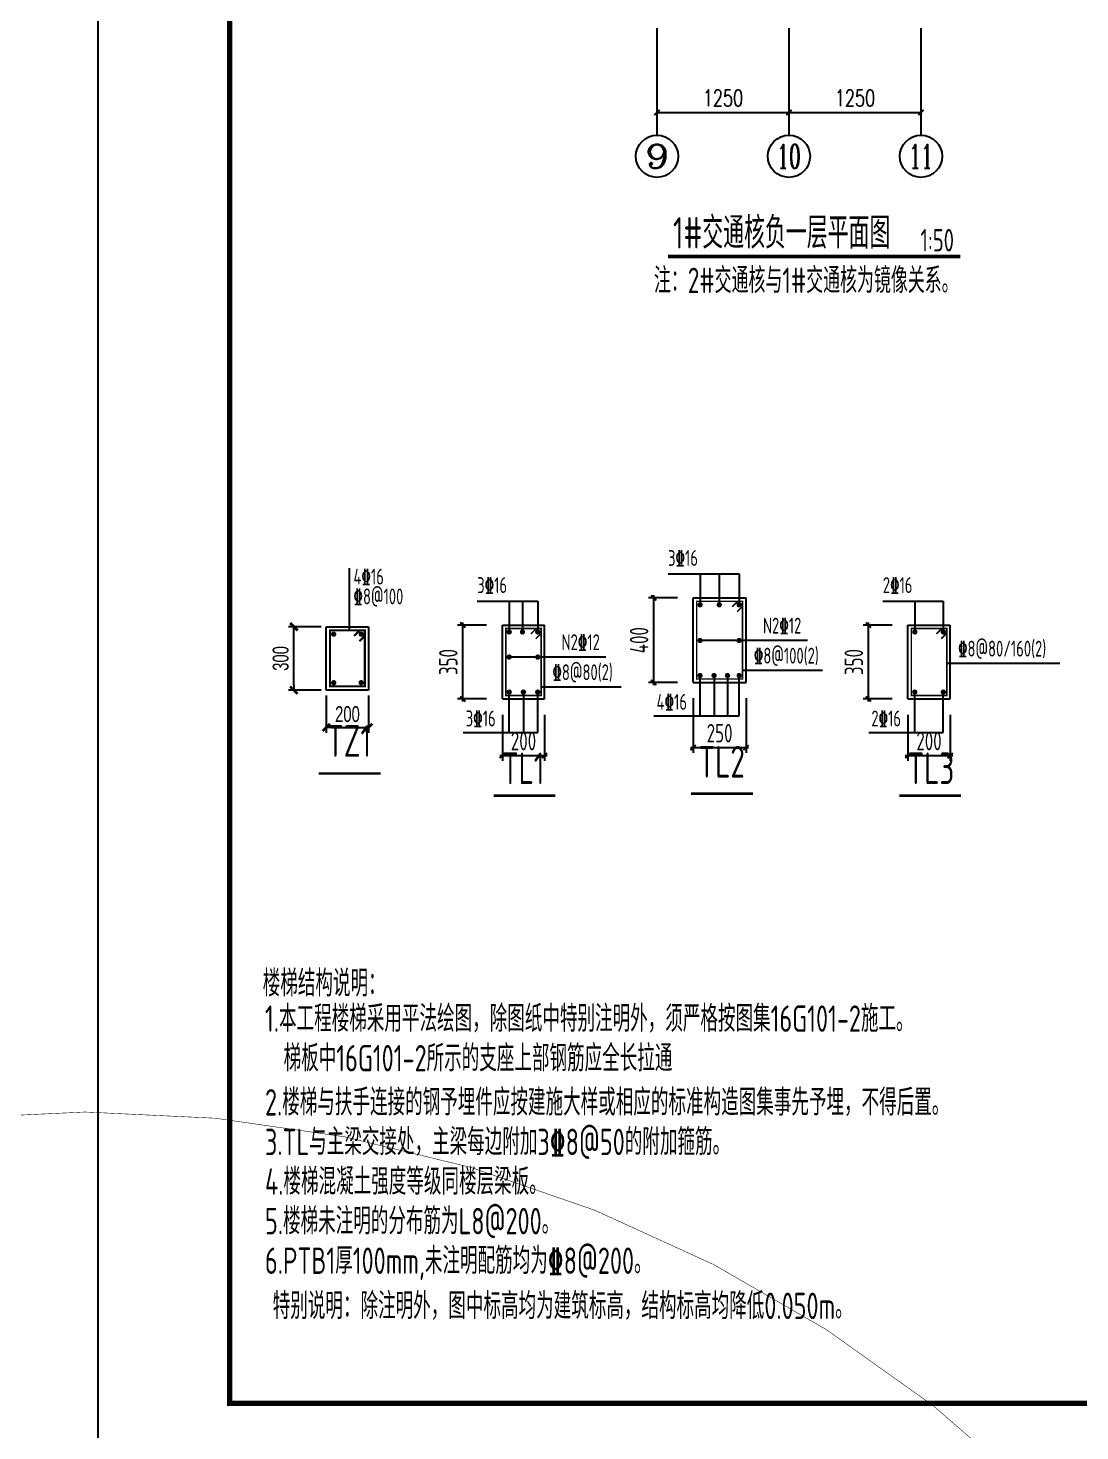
# Model space of a CAD drawing. Extents: x -1712635 to -854203, y -534641 to -21985.
# Drawn here: x -1029947 to -1019987, y -90455 to -77169 of the extents above; entities that cross this region are included whole.
import ezdxf
from ezdxf.enums import TextEntityAlignment as Align

# ---------------------------------------------------------------- set-up
doc = ezdxf.new("R2010")
doc.units = 0
doc.header["$LTSCALE"] = 1000
doc.layers.get('0').update_dxf_attribs({"linetype": 'CONTINUOUS'})
doc.layers.get('Defpoints').update_dxf_attribs({"linetype": 'CONTINUOUS'})
for name, color, linetype in [('-TK', 7, 'CONTINUOUS'), ('A-AXIS_TEXT', 7, 'CONTINUOUS'), ('AXIS', 3, 'CONTINUOUS'), ('DIM', 2, 'CONTINUOUS'), ('DIM_SYMB', 3, 'CONTINUOUS'), ('FSK_DIM', 3, 'CONTINUOUS'), ('NUM', 7, 'CONTINUOUS'), ('PUB_DIM', 3, 'CONTINUOUS'), ('PUB_TEXT', 2, 'CONTINUOUS'), ('REIN', 6, 'CONTINUOUS'), ('S-X详图填充', 252, 'CONTINUOUS'), ('Sbeam-s', 3, 'CONTINUOUS'), ('TEXT', 2, 'CONTINUOUS'), ('THIN', 7, 'CONTINUOUS'), ('大样详图_文字', 60, 'CONTINUOUS')]:
    doc.layers.add(name, color=color, linetype=linetype)
doc.layers.add('AXIS_TEXT', color=7, linetype='CONTINUOUS', lineweight=20)
doc.styles.add('_TCH_AXIS', font='COMPLEX', dxfattribs={"bigfont": 'GBCBIG'})
doc.styles.add('_TCH_DIM_T3', font='SIMPLEX', dxfattribs={"width": 0.705882, "bigfont": 'GBCBIG'})
doc.styles.add('BW_Dim', font='Bweng.shx', dxfattribs={"width": 0.7, "bigfont": 'hztxt.shx'})
doc.styles.add('COMPLEX', font='COMPLEX')
doc.styles.add('TSSD_DIMENSION', font='Tssdeng.shx', dxfattribs={"width": 0.7, "bigfont": 'tssdchn.shx'})
doc.styles.add('TSSD_Norm', font='Tssdeng.shx', dxfattribs={"bigfont": 'tssdchn.shx'})
doc.styles.add('TSSD_REIN', font='tssdeng.shx', dxfattribs={"width": 0.7, "height": 300, "bigfont": 'tssdchn.shx'})
doc.dimstyles.new('_TCH_ARCH&&50', dxfattribs={"dimtxt": 157.5, "dimasz": 50, "dimexe": 125, "dimexo": 150, "dimgap": 58.75, "dimtad": 1, "dimdec": 0, "dimzin": 0, "dimdsep": 46, "dimtxsty": '_TCH_DIM_T3', "dimblk": 'ARCHTICK', "dimcen": 0.09, "dimclrt": 7, "dimazin": 0, "dimtfac": 1, "dimtdec": 0, "dimtix": 1, "dimtmove": 2, "dimatfit": 3, "dimldrblk": 'ARCHTICK', "dimfxl": 0, "dimtolj": 1, "dimtzin": 0, "dimarcsym": 0})
doc.dimstyles.new('Cyz_25_50', dxfattribs={"dimtxt": 150, "dimasz": 50, "dimexe": 50, "dimexo": 50, "dimgap": 50, "dimtad": 1, "dimdec": 0, "dimlfac": 0.5, "dimzin": 0, "dimdsep": 46, "dimtxsty": 'BW_Dim', "dimblk": '_bwk', "dimcen": 0, "dimclrt": 7, "dimadec": 0, "dimazin": 0, "dimtfac": 1, "dimtdec": 0, "dimtix": 1, "dimtmove": 2, "dimatfit": 0, "dimfxl": 0, "dimtolj": 1, "dimtzin": 0, "dimarcsym": 0})
doc.dimstyles.new('TSSD_50_50', dxfattribs={"dimtxt": 175, "dimasz": 50, "dimexe": 50, "dimexo": 150, "dimgap": 50, "dimtad": 1, "dimdec": 0, "dimzin": 0, "dimdsep": 46, "dimtxsty": 'TSSD_DIMENSION', "dimblk": 'ARCHTICK', "dimcen": 0, "dimdle": 25, "dimclrt": 7, "dimadec": 0, "dimazin": 0, "dimtfac": 1, "dimtdec": 0, "dimtix": 1, "dimtmove": 2, "dimatfit": 3, "dimfxl": 0, "dimtolj": 1, "dimtzin": 0, "dimarcsym": 0})

# ---------------------------------------------------------------- blocks, each defined once
blk = doc.blocks.new('A1')
blk.add_lwpolyline([(0, 59400), (0, 0), (84100, 0), (84100, 59400)], close=True)
at = {"const_width": 100}
blk.add_lwpolyline([(2500, 58400), (2500, 1000), (83100, 1000), (83100, 58400)], close=True, dxfattribs=at)
blk = doc.blocks.new('_ArchTick')
at = {"color": 0, "const_width": 0.35}
blk.add_lwpolyline([(-0.5, -0.5), (0.5, 0.5)], dxfattribs=at)
blk = doc.blocks.new('*D1288')
at = {"layer": 'Defpoints', "color": 0}
for p in [(-1025456, -83523), (-1025056, -83523), (-1025056, -84059)]:
    blk.add_point(p, dxfattribs=at)
at = {"layer": 'DIM', "color": 0, "lineweight": -2}
for p, q in [((-1025456, -83673), (-1025456, -84109)), ((-1025056, -83673), (-1025056, -84109)), ((-1025481, -84059), (-1025031, -84059))]:
    blk.add_line(p, q, dxfattribs=at)
at = {"layer": 'DIM', "color": 0, "lineweight": -2, "xscale": 50, "yscale": 50, "zscale": 50, "rotation": 180}
blk.add_blockref('_ArchTick', (-1025456, -84059), dxfattribs=at)
at = {"layer": 'DIM', "color": 0, "lineweight": -2, "xscale": 50, "yscale": 50, "zscale": 50}
blk.add_blockref('_ArchTick', (-1025056, -84059), dxfattribs=at)
at = {"layer": 'DIM', "color": 7, "insert": (-1025256, -83922), "char_height": 175, "attachment_point": 5, "style": 'TSSD_DIMENSION'}
blk.add_mtext('\\A1;200', dxfattribs=at)
blk = doc.blocks.new('*D1289')
at = {"layer": 'Defpoints', "color": 0}
for p in [(-1025831, -82823), (-1025456, -82823), (-1025456, -83523)]:
    blk.add_point(p, dxfattribs=at)
at = {"layer": 'DIM', "color": 0, "lineweight": -2}
for p, q in [((-1025606, -82823), (-1025881, -82823)), ((-1025831, -83548), (-1025831, -82798)), ((-1025606, -83523), (-1025881, -83523))]:
    blk.add_line(p, q, dxfattribs=at)
at = {"layer": 'DIM', "color": 0, "lineweight": -2, "xscale": 50, "yscale": 50, "zscale": 50}
for p, rotation in [((-1025831, -82823), 90), ((-1025831, -83523), 270)]:
    blk.add_blockref('_ArchTick', p, dxfattribs=dict(at, rotation=rotation))
at = {"layer": 'DIM', "color": 7, "insert": (-1025968, -83173), "char_height": 175, "attachment_point": 5, "rotation": 90, "style": 'TSSD_DIMENSION'}
blk.add_mtext('\\A1;350', dxfattribs=at)
blk = doc.blocks.new('_bwk')
blk.add_line((-1, 0), (0, 0))
at = {"const_width": 0.5}
blk.add_lwpolyline([(-0.7, -0.7), (0.7, 0.7)], dxfattribs=at)
blk = doc.blocks.new('*D1290')
at = {"layer": 'Defpoints', "color": 0}
for p in [(-1027430, -82839), (-1027123, -82839), (-1027123, -83439)]:
    blk.add_point(p, dxfattribs=at)
at = {"layer": 'FSK_DIM', "color": 0, "lineweight": -2}
for p, q in [((-1027173, -82839), (-1027480, -82839)), ((-1027430, -83389), (-1027430, -82889)), ((-1027173, -83439), (-1027480, -83439))]:
    blk.add_line(p, q, dxfattribs=at)
at = {"layer": 'FSK_DIM', "color": 0, "lineweight": -2, "xscale": 50, "yscale": 50, "zscale": 50}
for p, rotation in [((-1027430, -82839), 90), ((-1027430, -83439), 270)]:
    blk.add_blockref('_bwk', p, dxfattribs=dict(at, rotation=rotation))
at = {"layer": 'FSK_DIM', "color": 7, "insert": (-1027555, -83139), "char_height": 150, "attachment_point": 5, "rotation": 90, "style": 'BW_Dim'}
blk.add_mtext('\\A1;300', dxfattribs=at)
blk = doc.blocks.new('*D1291')
at = {"layer": 'Defpoints', "color": 0}
for p in [(-1027123, -83439), (-1026723, -83439), (-1026723, -83792)]:
    blk.add_point(p, dxfattribs=at)
at = {"layer": 'FSK_DIM', "color": 0, "lineweight": -2}
for p, q in [((-1027123, -83489), (-1027123, -83842)), ((-1026723, -83489), (-1026723, -83842)), ((-1027073, -83792), (-1026773, -83792))]:
    blk.add_line(p, q, dxfattribs=at)
at = {"layer": 'FSK_DIM', "color": 0, "lineweight": -2, "xscale": 50, "yscale": 50, "zscale": 50, "rotation": 180}
blk.add_blockref('_bwk', (-1027123, -83792), dxfattribs=at)
at = {"layer": 'FSK_DIM', "color": 0, "lineweight": -2, "xscale": 50, "yscale": 50, "zscale": 50}
blk.add_blockref('_bwk', (-1026723, -83792), dxfattribs=at)
at = {"layer": 'FSK_DIM', "color": 7, "insert": (-1026923, -83667), "char_height": 150, "attachment_point": 5, "style": 'BW_Dim'}
blk.add_mtext('\\A1;200', dxfattribs=at)
blk = doc.blocks.new('*D1297')
at = {"layer": 'Defpoints', "color": 0}
for p in [(-1023649, -83366), (-1023149, -83366), (-1023149, -83984)]:
    blk.add_point(p, dxfattribs=at)
at = {"layer": 'DIM', "color": 0, "lineweight": -2}
for p, q in [((-1023649, -83516), (-1023649, -84034)), ((-1023149, -83516), (-1023149, -84034)), ((-1023674, -83984), (-1023124, -83984))]:
    blk.add_line(p, q, dxfattribs=at)
at = {"layer": 'DIM', "color": 0, "lineweight": -2, "xscale": 50, "yscale": 50, "zscale": 50, "rotation": 180}
blk.add_blockref('_ArchTick', (-1023649, -83984), dxfattribs=at)
at = {"layer": 'DIM', "color": 0, "lineweight": -2, "xscale": 50, "yscale": 50, "zscale": 50}
blk.add_blockref('_ArchTick', (-1023149, -83984), dxfattribs=at)
at = {"layer": 'DIM', "color": 7, "insert": (-1023399, -83847), "char_height": 175, "attachment_point": 5, "style": 'TSSD_DIMENSION'}
blk.add_mtext('\\A1;250', dxfattribs=at)
blk = doc.blocks.new('*D1298')
at = {"layer": 'Defpoints', "color": 0}
for p in [(-1024023, -82566), (-1023649, -82566), (-1023649, -83366)]:
    blk.add_point(p, dxfattribs=at)
at = {"layer": 'DIM', "color": 0, "lineweight": -2}
for p, q in [((-1023799, -82566), (-1024073, -82566)), ((-1024023, -83391), (-1024023, -82541)), ((-1023799, -83366), (-1024073, -83366))]:
    blk.add_line(p, q, dxfattribs=at)
at = {"layer": 'DIM', "color": 0, "lineweight": -2, "xscale": 50, "yscale": 50, "zscale": 50}
for p, rotation in [((-1024023, -82566), 90), ((-1024023, -83366), 270)]:
    blk.add_blockref('_ArchTick', p, dxfattribs=dict(at, rotation=rotation))
at = {"layer": 'DIM', "color": 7, "insert": (-1024161, -82966), "char_height": 175, "attachment_point": 5, "rotation": 90, "style": 'TSSD_DIMENSION'}
blk.add_mtext('\\A1;400', dxfattribs=at)
blk = doc.blocks.new('*D1300')
at = {"layer": 'Defpoints', "color": 0}
for p in [(-1021616, -83523), (-1021216, -83523), (-1021216, -84059)]:
    blk.add_point(p, dxfattribs=at)
at = {"layer": 'DIM', "color": 0, "lineweight": -2}
for p, q in [((-1021616, -83673), (-1021616, -84109)), ((-1021216, -83673), (-1021216, -84109)), ((-1021641, -84059), (-1021191, -84059))]:
    blk.add_line(p, q, dxfattribs=at)
at = {"layer": 'DIM', "color": 0, "lineweight": -2, "xscale": 50, "yscale": 50, "zscale": 50, "rotation": 180}
blk.add_blockref('_ArchTick', (-1021616, -84059), dxfattribs=at)
at = {"layer": 'DIM', "color": 0, "lineweight": -2, "xscale": 50, "yscale": 50, "zscale": 50}
blk.add_blockref('_ArchTick', (-1021216, -84059), dxfattribs=at)
at = {"layer": 'DIM', "color": 7, "insert": (-1021416, -83922), "char_height": 175, "attachment_point": 5, "style": 'TSSD_DIMENSION'}
blk.add_mtext('\\A1;200', dxfattribs=at)
blk = doc.blocks.new('*D1301')
at = {"layer": 'Defpoints', "color": 0}
for p in [(-1021990, -82823), (-1021616, -82823), (-1021616, -83523)]:
    blk.add_point(p, dxfattribs=at)
at = {"layer": 'DIM', "color": 0, "lineweight": -2}
for p, q in [((-1021766, -82823), (-1022040, -82823)), ((-1021990, -83548), (-1021990, -82798)), ((-1021766, -83523), (-1022040, -83523))]:
    blk.add_line(p, q, dxfattribs=at)
at = {"layer": 'DIM', "color": 0, "lineweight": -2, "xscale": 50, "yscale": 50, "zscale": 50}
for p, rotation in [((-1021990, -82823), 90), ((-1021990, -83523), 270)]:
    blk.add_blockref('_ArchTick', p, dxfattribs=dict(at, rotation=rotation))
at = {"layer": 'DIM', "color": 7, "insert": (-1022128, -83173), "char_height": 175, "attachment_point": 5, "rotation": 90, "style": 'TSSD_DIMENSION'}
blk.add_mtext('\\A1;350', dxfattribs=at)
blk = doc.blocks.new('_AXISO')
blk.add_circle((0, 0), 0.5)
at = {"layer": 'A-AXIS_TEXT', "style": 'COMPLEX', "width": 1.041667}
blk.add_attdef('A', text='', height=0.56, dxfattribs=at).set_placement((-0.25, -0.28), (0.25, -0.28), align=Align.FIT)
blk = doc.blocks.new('*D1136')
at = {"layer": 'Defpoints', "color": 0}
for p in [(-1023992, -77169), (-1022742, -77169), (-1022742, -77969)]:
    blk.add_point(p, dxfattribs=at)
at = {"layer": 'PUB_DIM', "color": 0, "lineweight": -2}
for p, q in [((-1023992, -77319), (-1023992, -78094)), ((-1022742, -77319), (-1022742, -78094)), ((-1023992, -77969), (-1022742, -77969))]:
    blk.add_line(p, q, dxfattribs=at)
at = {"layer": 'PUB_DIM', "color": 0, "lineweight": -2, "xscale": 50, "yscale": 50, "zscale": 50, "rotation": 180}
blk.add_blockref('_ArchTick', (-1023992, -77969), dxfattribs=at)
at = {"layer": 'PUB_DIM', "color": 0, "lineweight": -2, "xscale": 50, "yscale": 50, "zscale": 50}
blk.add_blockref('_ArchTick', (-1022742, -77969), dxfattribs=at)
at = {"layer": 'PUB_DIM', "color": 7, "insert": (-1023367, -77831), "char_height": 157.5, "attachment_point": 5, "style": '_TCH_DIM_T3'}
blk.add_mtext('\\A1;1250', dxfattribs=at)
blk = doc.blocks.new('*D1137')
at = {"layer": 'Defpoints', "color": 0}
for p in [(-1022742, -77169), (-1021492, -77169), (-1021492, -77969)]:
    blk.add_point(p, dxfattribs=at)
at = {"layer": 'PUB_DIM', "color": 0, "lineweight": -2}
for p, q in [((-1022742, -77319), (-1022742, -78094)), ((-1021492, -77319), (-1021492, -78094)), ((-1022742, -77969), (-1021492, -77969))]:
    blk.add_line(p, q, dxfattribs=at)
at = {"layer": 'PUB_DIM', "color": 0, "lineweight": -2, "xscale": 50, "yscale": 50, "zscale": 50, "rotation": 180}
blk.add_blockref('_ArchTick', (-1022742, -77969), dxfattribs=at)
at = {"layer": 'PUB_DIM', "color": 0, "lineweight": -2, "xscale": 50, "yscale": 50, "zscale": 50}
blk.add_blockref('_ArchTick', (-1021492, -77969), dxfattribs=at)
at = {"layer": 'PUB_DIM', "color": 7, "insert": (-1022117, -77831), "char_height": 157.5, "attachment_point": 5, "style": '_TCH_DIM_T3'}
blk.add_mtext('\\A1;1250', dxfattribs=at)

msp = doc.modelspace()

# ---------------------------------------------------------------- linework, layer by layer
at = {"layer": 'AXIS'}
for p, q in [((-1023991.98, -77168.73), (-1023991.98, -78183.33)), ((-1022742.46, -77168.73), (-1022742.46, -78183.33)), ((-1021491.98, -77168.73), (-1021491.98, -78183.33))]:
    msp.add_line(p, q, dxfattribs=at)
at = {"layer": 'DIM_SYMB', "const_width": 35}
msp.add_lwpolyline([(-1023886.89, -79333.11), (-1021120.23, -79333.11)], dxfattribs=at)
at = {"layer": 'NUM', "color": 7, "const_width": 25}
for points in [[(-1027194.52, -84228.78), (-1026609.46, -84228.78)], [(-1025538.37, -84437.48), (-1024953.31, -84437.48)], [(-1023669.19, -84419.52), (-1023084.12, -84419.52)], [(-1021697.82, -84437.48), (-1021112.75, -84437.48)]]:
    msp.add_lwpolyline(points, dxfattribs=at)
at = {"layer": 'REIN'}
for points, const_width in [([(-1023279.34, -82650.44), (-1023227.36, -82598.5), (-1023181.44, -82598.5), (-1023181.44, -83333.5), (-1023616.44, -83333.5), (-1023616.44, -82598.5), (-1023181.44, -82598.5), (-1023181.44, -82644.42), (-1023233.38, -82696.4)], 15), ([(-1026860.42, -82926.54), (-1026807.7, -82873.86), (-1026758.24, -82873.86), (-1026758.24, -83403.86), (-1027088.24, -83403.86), (-1027088.24, -82873.86), (-1026758.24, -82873.86), (-1026758.24, -82923.32), (-1026810.92, -82976.04)], 20), ([(-1025186.69, -82907.42), (-1025134.71, -82855.47), (-1025088.78, -82855.47), (-1025088.78, -83490.47), (-1025423.78, -83490.47), (-1025423.78, -82855.47), (-1025088.78, -82855.47), (-1025088.78, -82901.4), (-1025140.73, -82953.38)], 15), ([(-1021346.14, -82907.42), (-1021294.16, -82855.47), (-1021248.23, -82855.47), (-1021248.23, -83490.47), (-1021583.23, -83490.47), (-1021583.23, -82855.47), (-1021248.23, -82855.47), (-1021248.23, -82901.4), (-1021300.18, -82953.38)], 15)]:
    msp.add_lwpolyline(points, dxfattribs=dict(at, const_width=const_width))
at = {"layer": 'REIN', "const_width": 25}
for points in [[(-1023596.44, -82631, 1), (-1023571.44, -82631, 1)], [(-1023415.09, -82631, 1), (-1023390.09, -82631, 1)], [(-1023226.44, -82631, 1), (-1023201.44, -82631, 1)], [(-1027065.74, -82908.86, 1), (-1027040.74, -82908.86, 1)], [(-1026805.74, -82908.86, 1), (-1026780.74, -82908.86, 1)], [(-1025403.78, -82887.97, 1), (-1025378.78, -82887.97, 1)], [(-1025277.93, -82887.97, 1), (-1025252.93, -82887.97, 1)], [(-1025133.78, -82887.97, 1), (-1025108.78, -82887.97, 1)], [(-1021563.23, -82887.97, 1), (-1021538.23, -82887.97, 1)], [(-1021293.23, -82887.97, 1), (-1021268.23, -82887.97, 1)], [(-1023596.44, -82968.78, 1), (-1023571.44, -82968.78, 1)], [(-1023226.44, -82968.78, 1), (-1023201.44, -82968.78, 1)], [(-1025403.78, -83125.76, 1), (-1025378.78, -83125.76, 1)], [(-1025133.78, -83125.76, 1), (-1025108.78, -83125.76, 1)], [(-1023596.44, -83301, 1), (-1023571.44, -83301, 1)], [(-1023463.79, -83301, 1), (-1023438.79, -83301, 1)], [(-1023336.82, -83301, 1), (-1023311.82, -83301, 1)], [(-1023226.44, -83301, 1), (-1023201.44, -83301, 1)], [(-1027065.74, -83368.86, 1), (-1027040.74, -83368.86, 1)], [(-1026805.74, -83368.86, 1), (-1026780.74, -83368.86, 1)], [(-1025403.78, -83457.97, 1), (-1025378.78, -83457.97, 1)], [(-1025269.42, -83457.97, 1), (-1025244.42, -83457.97, 1)], [(-1025133.78, -83457.97, 1), (-1025108.78, -83457.97, 1)], [(-1021563.23, -83457.97, 1), (-1021538.23, -83457.97, 1)], [(-1021293.23, -83457.97, 1), (-1021268.23, -83457.97, 1)]]:
    msp.add_lwpolyline(points, format="xyb", close=True, dxfattribs=at)
at = {"layer": 'S-X详图填充', "color": 2, "const_width": 5}
msp.add_lwpolyline([(-1040655.48, -93928.37, -0.57735027), (-1018160.95, -93928.37, -0.57735027), (-995666.42, -93928.37, -0.57735027), (-973171.89, -93928.37, -0.57735027), (-950677.37, -93928.37, -0.57735027), (-928182.84, -93928.37, -0.57735027), (-905688.31, -93928.37, -0.57735027), (-883193.78, -93928.37, -0.57735027), (-860699.26, -93928.37, -0.57735027), (-860699.26, -116422.9, -0.57735027), (-860699.26, -138917.43, -0.57735027)], format="xyb", dxfattribs=at)
at = {"layer": 'Sbeam-s'}
for p, q in [((-1023648.94, -83366), (-1023648.94, -82566)), ((-1023648.94, -82566), (-1023148.94, -82566)), ((-1023148.94, -83366), (-1023148.94, -82566)), ((-1027123.24, -82838.86), (-1026723.24, -82838.86)), ((-1027123.24, -83438.86), (-1027123.24, -82838.86)), ((-1026723.24, -82838.86), (-1026723.24, -83438.86)), ((-1025456.28, -83522.97), (-1025456.28, -82822.97)), ((-1025456.28, -82822.97), (-1025056.28, -82822.97)), ((-1025056.28, -83522.97), (-1025056.28, -82822.97)), ((-1021615.73, -83522.97), (-1021615.73, -82822.97)), ((-1021615.73, -82822.97), (-1021215.73, -82822.97)), ((-1021215.73, -83522.97), (-1021215.73, -82822.97)), ((-1026723.24, -83438.86), (-1027123.24, -83438.86)), ((-1023648.94, -83366), (-1023148.94, -83366)), ((-1025456.28, -83522.97), (-1025056.28, -83522.97)), ((-1021615.73, -83522.97), (-1021215.73, -83522.97))]:
    msp.add_line(p, q, dxfattribs=at)
at = {"layer": 'TEXT'}
for p, q in [((-1023886.93, -82338.87), (-1023213.94, -82338.87)), ((-1023583.94, -82338.87), (-1023583.94, -82618.5)), ((-1023402.59, -82338.87), (-1023402.59, -82618.5)), ((-1023213.94, -82338.87), (-1023213.94, -82618.5)), ((-1025694.28, -82595.85), (-1025121.28, -82595.85)), ((-1025391.28, -82595.85), (-1025391.28, -82875.47)), ((-1025265.43, -82595.85), (-1025265.43, -82875.47)), ((-1025121.28, -82595.85), (-1025121.28, -82875.47)), ((-1021853.72, -82595.85), (-1021280.73, -82595.85)), ((-1021550.73, -82595.85), (-1021550.73, -82875.47)), ((-1021280.73, -82595.85), (-1021280.73, -82875.47)), ((-1022567.52, -82968.78), (-1023583.94, -82968.78)), ((-1024474.87, -83125.76), (-1025391.28, -83125.76)), ((-1023583.94, -83682.34), (-1023583.94, -83301)), ((-1023446.51, -83682.34), (-1023446.51, -83301)), ((-1023319.54, -83682.34), (-1023319.54, -83301)), ((-1023213.94, -83682.34), (-1023213.94, -83301)), ((-1022424.39, -83253.38), (-1023181.44, -83253.38)), ((-1020176.31, -83186.91), (-1021248.23, -83186.91)), ((-1024331.74, -83410.36), (-1025088.78, -83410.36)), ((-1025391.28, -83839.32), (-1025391.28, -83457.97)), ((-1025252.15, -83839.32), (-1025252.15, -83457.97)), ((-1025121.28, -83839.32), (-1025121.28, -83457.97)), ((-1021550.73, -83839.32), (-1021550.73, -83457.97)), ((-1021280.73, -83839.32), (-1021280.73, -83457.97)), ((-1024020.26, -83682.34), (-1023213.94, -83682.34)), ((-1025827.6, -83839.32), (-1025121.28, -83839.32)), ((-1021987.05, -83839.32), (-1021280.73, -83839.32))]:
    msp.add_line(p, q, dxfattribs=at)
at = {"layer": '大样详图_文字', "color": 7}
msp.add_line((-1026902.73, -82873.86), (-1026902.73, -82284.19), dxfattribs=at)

# ---------------------------------------------------------------- block references
at = {"layer": '-TK', "xscale": 0.5, "yscale": 0.5, "zscale": 0.5}
msp.add_blockref('A1', (-1029287.77, -90692.79), dxfattribs=at)
at = {"layer": 'AXIS'}
ref = msp.add_blockref('_AXISO', (-1023991.98, -78383.33), dxfattribs=dict(at, xscale=400, yscale=400, zscale=400))
ref.add_attrib('A', '9', dxfattribs={"layer": 'AXIS_TEXT', "height": 226.27, "style": '_TCH_AXIS', "width": 1.5}).set_placement((-1024105.12, -78496.47), (-1023878.84, -78496.47), align=Align.FIT)
ref = msp.add_blockref('_AXISO', (-1022742.46, -78383.33), dxfattribs=dict(at, xscale=400, yscale=400, zscale=400))
ref.add_attrib('A', '10', dxfattribs={"layer": 'AXIS_TEXT', "height": 226.274, "style": '_TCH_AXIS', "width": 0.724138}).set_placement((-1022855.6, -78496.47), (-1022629.32, -78496.47), align=Align.FIT)
ref = msp.add_blockref('_AXISO', (-1021491.98, -78383.33), dxfattribs=dict(at, xscale=400, yscale=400, zscale=400))
ref.add_attrib('A', '11', dxfattribs={"layer": 'AXIS_TEXT', "height": 226.274, "style": '_TCH_AXIS', "width": 0.875}).set_placement((-1021605.12, -78496.47), (-1021378.84, -78496.47), align=Align.FIT)

# ---------------------------------------------------------------- texts
at = {"layer": 'NUM', "color": 1, "style": 'TSSD_Norm', "width": 0.7}
msp.add_text('TZ1', height=300, dxfattribs=at).set_placement((-1026907.44, -84160.74), align=Align.BOTTOM_CENTER)
for s, p in [('TL2', (-1023598.96, -84357.99)), ('TL1', (-1025459.96, -84419.56)), ('TL3', (-1021619.41, -84419.56))]:
    msp.add_text(s, height=300, dxfattribs=at).set_placement(p, align=Align.BOTTOM_LEFT)
at = {"layer": 'PUB_TEXT', "style": 'TSSD_REIN', "width": 0.7}
for s, height, p in [('1#交通核负一层平面图', 297.5, (-1023840.44, -79256.75)), ('1:50', 212.5, (-1021497.32, -79284.76))]:
    msp.add_text(s, height=height, dxfattribs=at).set_placement(p)
at = {"layer": 'PUB_TEXT', "color": 1, "style": 'TSSD_REIN', "width": 0.7}
msp.add_text('注：2#交通核与1#交通核为镜像关系。', height=241.1348, dxfattribs=at).set_placement((-1024020.97, -79679.27))
at = {"layer": 'TEXT', "style": 'TSSD_REIN', "width": 0.7}
for s, p in [('楼梯结构说明：', (-1027725.2, -86340.86)), ('1.本工程楼梯采用平法绘图，除图纸中特别注明外，须严格按图集16G101-2施工。', (-1027703.84, -86675.14)), ('梯板中16G101-2所示的支座上部钢筋应全长拉通', (-1027527.44, -87050.14)), ('2.楼梯与扶手连接的钢予埋件应按建施大样或相应的标准构造图集事先予埋，不得后置。', (-1027703.84, -87467.99)), ('3.TL与主梁交接处，主梁每边附加3\x848@50的附加箍筋。', (-1027703.84, -87842.99)), ('4.楼梯混凝土强度等级同楼层梁板。', (-1027703.84, -88217.99)), ('5.楼梯未注明的分布筋为L8@200。', (-1027703.84, -88592.99)), ('6.PTB1厚100mm,未注明配筋均为%%1328@200。', (-1027703.84, -88967.99))]:
    msp.add_text(s, height=250, dxfattribs=at).set_placement(p)
at = {"layer": 'TEXT', "color": 153, "style": 'TSSD_REIN', "width": 0.7}
msp.add_text('特别说明：除注明外，图中标高均为建筑标高，结构标高均降低0.050m。', height=250, dxfattribs=at).set_placement((-1027630.51, -89396.02))
at = {"layer": 'THIN', "color": 0, "style": 'TSSD_REIN', "width": 0.7}
for s, p in [('3\x8416', (-1023886.93, -82307.62)), ('3\x8416', (-1025694.28, -82564.6)), ('2%%13216', (-1021853.72, -82564.6)), ('N2\x8412', (-1022988.39, -82948.13)), ('N2\x8412', (-1024895.74, -83105.11)), ('\x848@100(2)', (-1023074.73, -83232.73)), ('%%1328@80/160(2)', (-1021141.52, -83166.26)), ('%%1328@80(2)', (-1024982.08, -83389.71)), ('4%%13216', (-1023995.22, -83670.49)), ('3%%13216', (-1025802.56, -83827.47)), ('2%%13216', (-1021962.01, -83827.47))]:
    msp.add_text(s, height=150, dxfattribs=at).set_placement(p, align=Align.BOTTOM_LEFT)
at = {"layer": '大样详图_文字', "color": 7, "style": 'TSSD_REIN', "width": 0.7}
for s, p in [('4\x8416', (-1026865.85, -82439.2)), ('\x848@100', (-1026865.85, -82626.7))]:
    msp.add_text(s, height=150, dxfattribs=at).set_placement(p)

# ---------------------------------------------------------------- dimensions: what is measured, and where the dimension line sits
at = {"layer": 'DIM'}
for base, p1, p2, picture, middle in [((-1024023.4, -82566), (-1023648.94, -83366), (-1023648.94, -82566), '*D1298', (-1024160.9, -82966)), ((-1025830.75, -82822.97), (-1025456.28, -83522.97), (-1025456.28, -82822.97), '*D1289', (-1025968.25, -83172.97)), ((-1021990.2, -82822.97), (-1021615.73, -83522.97), (-1021615.73, -82822.97), '*D1301', (-1022127.7, -83172.97))]:
    dim = msp.add_linear_dim(base=base, p1=p1, p2=p2, angle=90, dimstyle='TSSD_50_50', override={"dimlfac": 0.5}, dxfattribs=at)
    dim.commit()
    dim.dimension.update_dxf_attribs({"geometry": picture, "text_midpoint": middle})
for base, p1, p2, picture, middle in [((-1023148.94, -83984.11), (-1023648.94, -83366), (-1023148.94, -83366), '*D1297', (-1023398.94, -83846.61)), ((-1025056.28, -84059.46), (-1025456.28, -83522.97), (-1025056.28, -83522.97), '*D1288', (-1025256.28, -83921.96)), ((-1021215.73, -84059.46), (-1021615.73, -83522.97), (-1021215.73, -83522.97), '*D1300', (-1021415.73, -83921.96))]:
    dim = msp.add_linear_dim(base=base, p1=p1, p2=p2, dimstyle='TSSD_50_50', override={"dimlfac": 0.5}, dxfattribs=at)
    dim.commit()
    dim.dimension.update_dxf_attribs({"geometry": picture, "text_midpoint": middle})
at = {"layer": 'FSK_DIM'}
dim = msp.add_linear_dim(base=(-1027429.93, -82838.86), p1=(-1027123.24, -83438.86), p2=(-1027123.24, -82838.86), angle=90, dimstyle='Cyz_25_50', dxfattribs=at)
dim.commit()
dim.dimension.update_dxf_attribs({"geometry": '*D1290', "text_midpoint": (-1027554.93, -83138.86)})
dim = msp.add_linear_dim(base=(-1026723.24, -83792.37), p1=(-1027123.24, -83438.86), p2=(-1026723.24, -83438.86), dimstyle='Cyz_25_50', dxfattribs=at)
dim.commit()
dim.dimension.update_dxf_attribs({"geometry": '*D1291', "text_midpoint": (-1026923.24, -83667.37)})
at = {"layer": 'PUB_DIM'}
for p1, p2, picture, middle in [((-1023991.98, -77168.73), (-1022742.46, -77168.73), '*D1136', (-1023367.22, -77831.23)), ((-1022742.46, -77168.73), (-1021491.98, -77168.73), '*D1137', (-1022117.22, -77831.23))]:
    dim = msp.add_aligned_dim(p1=p1, p2=p2, distance=-800, dimstyle='_TCH_ARCH&&50', dxfattribs=at)
    dim.commit()
    dim.dimension.update_dxf_attribs({"geometry": picture, "text_midpoint": middle})

doc.saveas('drawing.dxf')
